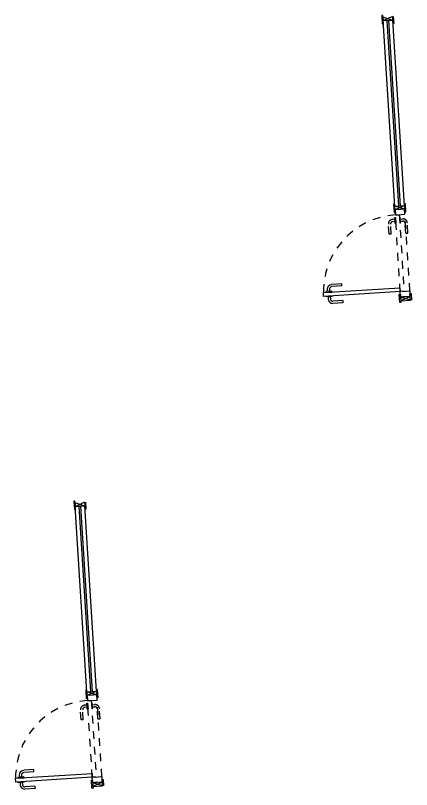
# Model space of a CAD drawing. Header units: millimetres. Extents: x 105 to 1807, y -268 to 915.
# Drawn here: x 258.51 to 263.63, y 121.65 to 131.67 of the extents above; entities that cross this region are included whole.
import ezdxf

# ---------------------------------------------------------------- set-up
doc = ezdxf.new("R2010")
doc.units = ezdxf.units.MM
doc.linetypes.add('HIDDEN2', pattern=[0.1875, 0.125, -0.0625])
doc.layers.add('CARPINTERIA', color=3, linetype='Continuous')
doc.layers.add('ELECTRICIDAD', color=1, linetype='Continuous')

# ---------------------------------------------------------------- blocks, each defined once
blk = doc.blocks.new('F_Maneta_FSB-001_Planta')
for p, q in [((-0.0275, -0.007), (-0.0275, 0)), ((-0.0275, 0), (0.0275, 0)), ((0.0275, -0.007), (0.0275, 0)), ((0.0275, -0.007), (-0.0275, -0.007)), ((-0.01, -0.007), (-0.01, -0.029)), ((0.01, -0.007), (0.01, -0.029)), ((0.122, -0.049), (0.03, -0.049)), ((0.122, -0.069), (0.03, -0.069)), ((0.122, -0.049), (0.122, -0.069))]:
    blk.add_line(p, q)
for radius in [0.04, 0.02]:
    blk.add_arc((0.03, -0.029), radius, 180, 270)
blk = doc.blocks.new('NUEVA ENTRADA')
at = {"layer": 'CARPINTERIA'}
for p, q in [((787.9472, 370.167), (787.8343, 370.1599)), ((787.8343, 370.1599), (787.9501, 370.1218)), ((787.8372, 370.1147), (787.9472, 370.167)), ((787.8372, 370.1147), (787.9501, 370.1218)), ((787.8372, 370.1147), (787.9243, 370.1202)), ((787.8412, 370.0502), (787.8372, 370.1147)), ((787.9501, 370.1218), (787.9472, 370.167)), ((787.9501, 370.1218), (787.9541, 370.0573)), ((787.9283, 370.0557), (787.8412, 370.0502)), ((787.9853, 369.1526), (787.8982, 369.1472)), ((787.8982, 369.1472), (787.9022, 369.0827)), ((787.9019, 369.0875), (788.0148, 369.0946)), ((787.9019, 369.0875), (787.989, 369.093)), ((787.9048, 369.0423), (788.0148, 369.0946)), ((788.0151, 369.0898), (788.0111, 369.1543)), ((788.0148, 369.0946), (788.0177, 369.0495)), ((787.9019, 369.0875), (788.0177, 369.0495)), ((788.0177, 369.0495), (787.9048, 369.0423)), ((787.9048, 369.0423), (788.0425, 366.8578)), ((787.9512, 369.0453), (788.0887, 366.8646)), ((787.9712, 369.0465), (788.1086, 366.8659)), ((788.0177, 369.0495), (788.1554, 366.8649)), ((788.0422, 366.8617), (788.1551, 366.8688)), ((788.0422, 366.8617), (788.1293, 366.8672)), ((788.0422, 366.8617), (788.158, 366.8236)), ((788.0451, 366.8165), (788.1551, 366.8688)), ((788.158, 366.8236), (788.1554, 366.8649))]:
    blk.add_line(p, q, dxfattribs=at)
at = {"layer": 'CARPINTERIA', "linetype": 'HIDDEN2', "ltscale": 0.25}
for p, q in [((787.8412, 370.0502), (787.8982, 369.1472)), ((787.9541, 370.0573), (788.0111, 369.1543)), ((787.8887, 369.3693), (787.8629, 369.3677)), ((787.8629, 369.3677), (787.8704, 369.249)), ((787.8887, 369.3693), (787.8962, 369.2507)), ((788.0603, 369.3802), (788.0861, 369.3818)), ((788.0603, 369.3802), (788.0678, 369.2615)), ((788.0861, 369.3818), (788.0936, 369.2631)), ((787.952, 369.2283), (787.9236, 369.2265)), ((787.9536, 369.2025), (787.9252, 369.2007)), ((787.9506, 369.2508), (787.9596, 369.2514)), ((787.9506, 369.2508), (787.955, 369.1799)), ((787.9641, 369.1805), (787.9596, 369.2514)), ((788.0138, 369.2548), (788.0048, 369.2543)), ((788.0092, 369.1833), (788.0048, 369.2543)), ((788.0183, 369.1839), (788.0092, 369.1833)), ((788.0138, 369.2548), (788.0183, 369.1839)), ((788.0152, 369.2322), (788.0436, 369.234)), ((788.0168, 369.2064), (788.0452, 369.2082)), ((787.955, 369.1799), (787.9641, 369.1805))]:
    blk.add_line(p, q, dxfattribs=at)
at = {"layer": 'CARPINTERIA'}
for points in [[(787.946, 370.1864), (787.9589, 370.1872), (787.965, 370.0904), (787.9521, 370.0896)], [(787.9541, 370.0573), (788.8572, 370.1143), (788.86, 370.0691), (787.957, 370.0122)], [(787.8931, 369.0222), (787.906, 369.023), (787.8999, 369.1197), (787.887, 369.1189)], [(788.0189, 369.0301), (788.0318, 369.0309), (788.0257, 369.1277), (788.0128, 369.1269)], [(788.1592, 366.8043), (788.1721, 366.8051), (788.166, 366.9019), (788.1531, 366.901)]]:
    blk.add_lwpolyline(points, close=True, dxfattribs=at)
for points in [[(787.8343, 370.1599), (787.8392, 370.0825), (787.8263, 370.0817), (787.8214, 370.1591)], [(788.0451, 366.8165), (788.0402, 366.8939), (788.0273, 366.8931), (788.0322, 366.8157)]]:
    blk.add_lwpolyline(points, dxfattribs=at)
at = {"layer": 'CARPINTERIA', "linetype": 'HIDDEN2', "ltscale": 0.25}
blk.add_lwpolyline([(787.9541, 370.0573), (788.0111, 369.1543), (787.9659, 369.1514), (787.909, 370.0545)], close=True, dxfattribs=at)
for centre, radius, start, end in [((787.9541, 370.0573), 0.9049, 273.60669, 3.60669), ((787.922, 369.2523), 0.0517, 183.60669, 273.60669), ((787.922, 369.2523), 0.0259, 183.60669, 273.60669), ((788.042, 369.2598), 0.0259, 273.60669, 3.60669), ((788.042, 369.2598), 0.0517, 273.60669, 3.60669)]:
    blk.add_arc(centre, radius, start, end, dxfattribs=at)
at = {"layer": 'CARPINTERIA', "xscale": 1.292660827544514, "yscale": 1.292660827544514, "zscale": 1.292660827544514, "rotation": 183.6066851557062}
blk.add_blockref('F_Maneta_FSB-001_Planta', (788.7927, 370.1102), dxfattribs=at)
at = {"layer": 'CARPINTERIA', "extrusion": (0, 0, -1), "xscale": 1.292660827544514, "yscale": 1.292660827544514, "zscale": -1.292660827544549, "rotation": 356.3933148442939}
blk.add_blockref('F_Maneta_FSB-001_Planta', (-788.7955, 370.065), dxfattribs=at)
blk = doc.blocks.new('7')
at = {"layer": 'CARPINTERIA'}
blk.add_blockref('NUEVA ENTRADA', (-3.0932, 0), dxfattribs=at)

msp = doc.modelspace()

# ---------------------------------------------------------------- block references
at = {"layer": 'ELECTRICIDAD', "xscale": 1.097560975609667, "yscale": 1.097560975609667, "zscale": 1.097560975609667, "rotation": 180}
for p in [(1124.918, 534.255), (1120.935, 527.972)]:
    msp.add_blockref('7', p, dxfattribs=at)

doc.saveas('drawing.dxf')
